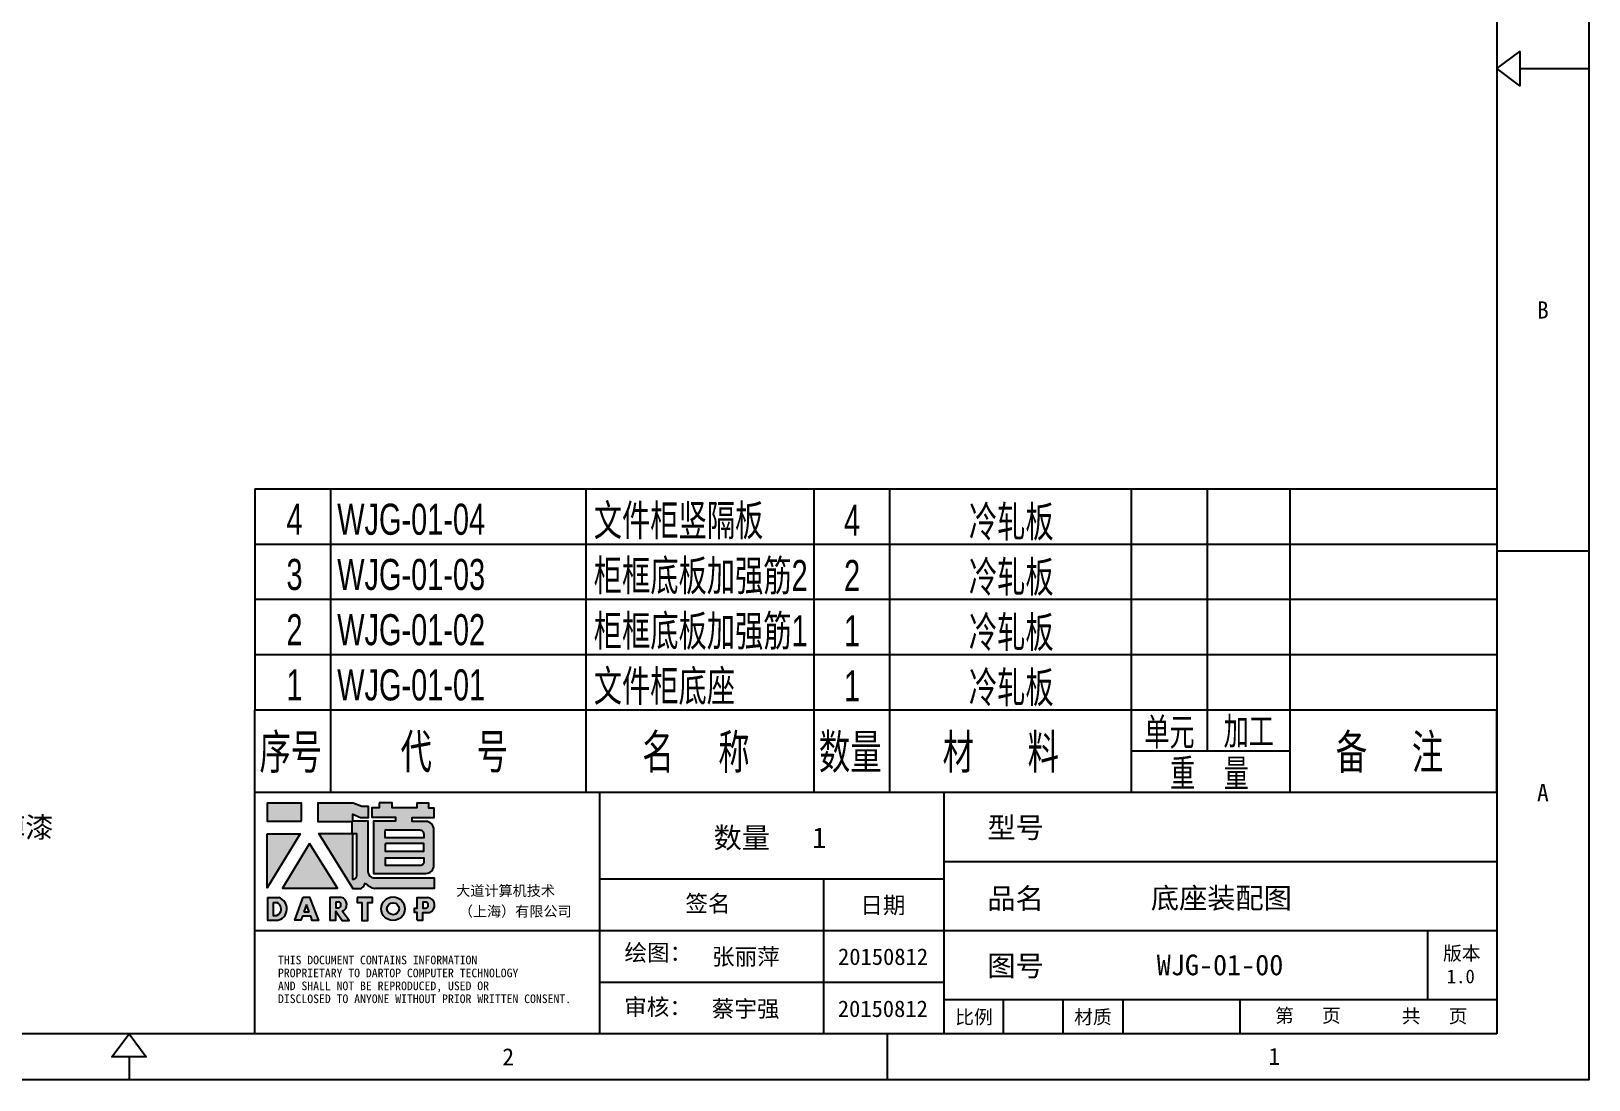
# Model space of a CAD drawing. Header units: millimetres. Extents: x 13106 to 40242, y 18888 to 28426.
# Drawn here: x 25663 to 27249, y 21715 to 22783 of the extents above; entities that cross this region are included whole.
import ezdxf
from ezdxf.enums import TextEntityAlignment as Align

# ---------------------------------------------------------------- set-up
doc = ezdxf.new("R2010")
doc.units = ezdxf.units.MM
for name, color, linetype in [('1轮廓实线层', 7, 'Continuous'), ('2细线层', 4, 'Continuous'), ('4', 7, 'Continuous'), ('6文字层', 3, 'Continuous'), ('print', 30, 'Continuous'), ('图框层', 7, 'Continuous')]:
    doc.layers.add(name, color=color, linetype=linetype)
doc.styles.add('Dartop', font='')
doc.styles.add('hzHT', font='simhei.ttf')
doc.styles.add('PC_TEXTSTYLE', font='arial.ttf', dxfattribs={"width": 0.8})
doc.styles.get('Dartop').set_extended_font_data('FangSong_GB2312')

# ---------------------------------------------------------------- blocks, each defined once
blk = doc.blocks.new('dadao')
for p, q in [((48, 19.2), (44.9, 10.4)), ((51.2, 10.4), (48, 19.2)), ((44.9, 10.4), (51.2, 10.4))]:
    blk.add_line(p, q)
for points in [[(41.8, 121.6), (41.8, 143.7), (-0.4, 143.7), (-0.4, 121.6), (41.8, 121.6)], [(104.8, 122), (104.8, 130.3), (114.1, 126.3), (124.2, 126.3), (124.2, 139.6), (115.9, 139.6), (105.1, 143.9), (61.5, 143.9)], [(61.7, 144), (61.7, 121.3), (103.9, 121.3)], [(113.4, 38.7), (105.1, 38.7), (63, 106.5), (103.9, 106.5), (103.9, 120.9), (103.9, 121.3)], [(109.7, 53.6), (109.7, 106.2), (104.3, 106.2), (104.3, 50.4), (106.6, 50.4)], [(144.6, 94.4), (144.6, 84.8), (192, 84.8), (192, 94.1), (144.9, 94.1)], [(120.2, 45), (119.5, 45), (119.5, 44.6)], [(0, 28), (0, 0), (11.8, 0)], [(0.1, 28), (14, 28)], [(7.1, 21.8), (7.1, 6.1), (12, 6.1)], [(7.1, 21.8), (11.4, 21.8)], [(76.8, 28.2), (76.8, 0), (84.1, 0), (84.1, 11.1), (91.6, -0.1), (100.3, -0.1), (91.7, 11.1)], [(76.8, 28.2), (90.6, 28.2)], [(84, 22.7), (84, 15.3), (87.2, 15.3)], [(84, 22.7), (87.3, 22.7)], [(183.7, 0), (183.7, 9.6), (180.6, 9.6), (180.6, 14.9), (183.8, 14.9), (183.8, 28.1), (196.1, 28.1), (196.5, 28.1)], [(194.9, 22.3), (190.8, 22.3), (190.8, 15), (194.4, 15)], [(183.7, 0), (190.9, 0), (190.9, 9.6), (198.8, 9.6)]]:
    blk.add_lwpolyline(points)
blk.add_lwpolyline([(137.1, 144.2), (137.1, 137.9), (128.3, 137.9), (128.3, 126.5), (157.3, 126.5), (157.3, 121.5), (130.3, 121.5), (130.3, 57.5), (194.4, 57.5, 0.414214), (204.4, 67.5), (204.4, 111.3, 0.414214), (194.4, 121.3), (177.5, 121.3), (177.5, 126.3), (204.7, 126.3), (204.7, 137.7), (198.2, 137.7), (198.2, 143.9), (183.3, 143.9), (183.3, 138), (153, 138), (153, 144.2), (137.1, 144.2)], format="xyb", close=True)
for points in [[(104.8, 122), (123.4, 122), (123.4, 60, 0.414214), (131.4, 52), (204.8, 52), (204.8, 39.1), (131.7, 39.1)], [(144.3, 110.8), (144.3, 101.8), (192.3, 101.8), (192.3, 105.5, 0.414214), (187.3, 110.5), (144.3, 110.5)], [(144.6, 77), (144.6, 67.5), (187.6, 67.5, 0.414214), (192.6, 72.5), (192.6, 76.4), (144.6, 76.4)]]:
    blk.add_lwpolyline(points, format="xyb")
for points in [[(-0.3, 106.2), (40.4, 106.2), (-0.3, 39.7), (-0.3, 106.2)], [(51.7, 94.1), (18.4, 39.3), (86.2, 39.3)], [(43.8, 28.2), (51.8, 28.2), (62.6, -0.1), (55, -0.1), (53.2, 5), (42.9, 5), (41.1, 0), (33.6, 0)], [(110, 28.1), (110, 21.9), (116, 21.9), (116, -0.1), (123.2, -0.1), (123.2, 22), (129.2, 22), (129.2, 28.1), (110, 28.1)]]:
    blk.add_lwpolyline(points, close=True)
for radius in [14.5, 7.44]:
    blk.add_circle((154.2, 14.2), radius)
for centre, radius, start, end in [((99.2, 60.7), 12.6, 305.6399, 325.969), ((111.6, 46.7), 8.19, 282.9811, 347.6627), ((136, 61.7), 22.9, 226.7358, 259.3209), ((8.5, 13.9), 8.49, 294.2143, 69.7177), ((9.6, 14.2), 14.4, 278.6604, 72.3203), ((86.4, 19), 3.8, 282.527, 76.7196), ((88.6, 19.4), 8.95, 290.6073, 77.2124), ((193.7, 18.7), 3.8, 280.9891, 72.5513), ((195.7, 18.6), 9.51, 288.8959, 85.2442)]:
    blk.add_arc(centre, radius, start, end)
blk = doc.blocks.new('PC_MXB_BLOCK')
at = {"layer": '1轮廓实线层'}
for p, q in [((-180, 8), (-180, 0)), ((0, 8), (0, 0))]:
    blk.add_line(p, q, dxfattribs=at)
at = {"layer": '2细线层'}
for p, q in [((-180, 8), (0, 8)), ((-169, 8), (-169, 0)), ((-132, 8), (-132, 0)), ((-99, 8), (-99, 0)), ((-88, 8), (-88, 0)), ((-53, 8), (-53, 0)), ((-42, 8), (-42, 0)), ((-30, 8), (-30, 0)), ((-180, 0), (0, 0))]:
    blk.add_line(p, q, dxfattribs=at)
at = {"layer": '6文字层', "style": 'PC_TEXTSTYLE'}
for tag, width, p, p2 in [('序号', 0.769182, (-178.38, 1.35), (-170.09, 1.35)), ('代号', 3.14773, (-168.05, 1.35), (-134.11, 1.35)), ('名称', 2.802424, (-130.87, 1.2), (-100.28, 1.2)), ('数量', 0.817449, (-97.88, 1.2), (-89, 1.2)), ('材料', 2.943328, (-86.43, 1.01), (-54.3, 1.01)), ('单重', 0.854038, (-52.21, 0.89), (-43, 0.89)), ('总重', 0.958888, (-41.2, 1.27), (-30.86, 1.27)), ('备注', 2.494074, (-28.61, 1.02), (-1.16, 1.02))]:
    blk.add_attdef(tag, text='', height=4.5, dxfattribs=dict(at, width=width)).set_placement(p, p2, align=Align.FIT)
blk = doc.blocks.new('PC_MXBTITLERECORD')
at = {"layer": '1轮廓实线层'}
for p, q in [((-180, 0), (-180, 12)), ((0, 0), (0, 12))]:
    blk.add_line(p, q, dxfattribs=at)
at = {"layer": '2细线层'}
for p, q in [((-169, 12), (-169, 0)), ((-132, 12), (-132, 0)), ((-99, 12), (-99, 0)), ((-88, 12), (-88, 0)), ((-53, 12), (-53, 0)), ((-42, 12), (-42, 6)), ((-30, 12), (-30, 0)), ((-30, 6), (-53, 6))]:
    blk.add_line(p, q, dxfattribs=at)
at = {"style": 'PC_TEXTSTYLE', "flags": 1}
blk.add_attdef('Fo oFShowMe', (-53, 6), '', height=0.00000005, dxfattribs=at)
at = {"layer": '6文字层', "style": 'PC_TEXTSTYLE', "width": 0.667}
for s, height, p in [('单元', 4, (-47.45, 8.84)), ('加工', 4, (-35.96, 8.94)), ('序号', 5, (-174.77, 6)), ('代     号', 5, (-151.09, 6)), ('名     称', 5, (-116.06, 6)), ('数量', 5, (-93.71, 6)), ('材      料', 5, (-71.89, 6)), ('备     注', 5, (-15.57, 6)), ('重    量', 4, (-41.65, 2.94))]:
    blk.add_text(s, height=height, dxfattribs=at).set_placement(p, align=Align.MIDDLE)

msp = doc.modelspace()

# ---------------------------------------------------------------- hatches: boundary and pattern name
for points in [[(25938.28, 21996.699), (25903.287, 21996.699), (25903.287, 21978.416), (25938.28, 21978.416)], [(25937.154, 21965.625), (25903.381, 21965.625), (25903.381, 21910.483)], [(25946.516, 21955.618), (25918.908, 21910.116), (25975.124, 21910.116)], [(26010.82, 21900.805), (25994.843, 21900.805), (25994.843, 21895.737), (25999.828, 21895.737), (25999.828, 21877.472), (26005.796, 21877.472), (26005.796, 21895.749), (26010.82, 21895.749)]]:
    msp.add_hatch(color=0).paths.add_polyline_path(points)
h = msp.add_hatch(color=0)
h.paths.add_polyline_path([(25990.575, 21985.588), (25998.298, 21982.251), (26006.647, 21982.251), (26006.647, 21993.302), (25999.759, 21993.302), (25990.783, 21996.847), (25954.815, 21996.847), (25954.815, 21978.157), (25989.811, 21978.157), (25989.811, 21977.779), (25989.811, 21965.834), (25955.875, 21965.834), (25990.781, 21909.659), (25997.693, 21909.659, 0.27937482), (26002.739, 21914.566), (26002.739, 21914.824), (26003.348, 21914.824, 0.14314537), (26012.864, 21909.982), (26073.519, 21909.982), (26073.519, 21920.635), (26012.606, 21920.635, -0.41421356), (26005.971, 21927.27), (26005.971, 21978.748), (25990.575, 21978.748)])
h.paths.add_polyline_path([(25990.164, 21965.595), (25994.611, 21965.594), (25994.611, 21921.995, -0.08893574), (25992.034, 21919.344), (25990.149, 21919.344)], flags=16)
h = msp.add_hatch(color=0)
h.paths.add_polyline_path([(26073.415, 21991.755), (26068.018, 21991.755), (26068.018, 21996.889), (26055.683, 21996.889), (26055.683, 21992.012), (26030.499, 21992.012), (26030.499, 21997.146), (26017.309, 21997.146), (26017.309, 21991.917), (26010.021, 21991.917), (26010.021, 21982.453), (26034.072, 21982.453), (26034.072, 21978.267), (26011.661, 21978.267), (26011.661, 21925.269), (26064.864, 21925.269, 0.41421356), (26073.157, 21933.563), (26073.157, 21969.856, 0.41421356), (26064.864, 21978.15), (26050.8, 21978.15), (26050.8, 21982.257), (26073.415, 21982.257)])
h.paths.add_polyline_path([(26058.988, 21969.165, -0.41421356), (26063.135, 21965.019), (26063.135, 21961.977), (26023.303, 21961.977), (26023.303, 21969.165)], flags=16)
h.paths.add_polyline_path([(26062.878, 21955.56), (26062.878, 21947.859), (26023.56, 21947.859), (26023.56, 21955.56)], flags=16)
h.paths.add_polyline_path([(26063.392, 21940.928), (26063.392, 21937.63, -0.41421356), (26059.245, 21933.484), (26023.56, 21933.484), (26023.56, 21940.928)], flags=16)
h = msp.add_hatch(color=0)
h.paths.add_polyline_path([(25915.216, 21900.722), (25903.63, 21900.722), (25903.63, 21877.541), (25913.387, 21877.541, 0.79301591)])
h.paths.add_polyline_path([(25913.559, 21882.617), (25909.508, 21882.617), (25909.508, 21895.646), (25913.112, 21895.646, -0.67136089)], flags=16)
h = msp.add_hatch(color=0)
h.paths.add_polyline_path([(25946.603, 21900.913), (25939.991, 21900.913), (25931.487, 21877.516), (25937.751, 21877.516), (25939.224, 21881.663), (25947.71, 21881.663), (25949.215, 21877.466), (25955.529, 21877.466)])
h.paths.add_polyline_path([(25946.088, 21886.132), (25940.831, 21886.132), (25943.412, 21893.484)], flags=16)
h = msp.add_hatch(color=0)
h.paths.add_polyline_path([(25978.743, 21900.896), (25967.348, 21900.896), (25967.348, 21877.503), (25973.37, 21877.503), (25973.37, 21886.777), (25979.559, 21877.42), (25986.836, 21877.42), (25979.712, 21886.718, 0.74405494)])
h.paths.add_polyline_path([(25973.315, 21890.239), (25973.315, 21896.383), (25976.006, 21896.383, -0.79680897), (25975.966, 21890.239)], flags=16)
h = msp.add_hatch(color=0)
h.paths.add_polyline_path([(26019.505, 21889.284, 1), (26043.526, 21889.284, 1)])
h.paths.add_polyline_path([(26037.685, 21889.284, -1), (26025.345, 21889.284, -1)], flags=16)
h = msp.add_hatch(color=0)
h.paths.add_polyline_path([(26066.566, 21900.841), (26066.221, 21900.841), (26056.063, 21900.841), (26056.063, 21889.923), (26053.367, 21889.923), (26053.367, 21885.492), (26056.019, 21885.492), (26056.019, 21877.544), (26061.949, 21877.544), (26061.949, 21885.523), (26068.466, 21885.523, 0.81230381)])
h.paths.add_polyline_path([(26061.861, 21889.954), (26061.861, 21896.06), (26065.236, 21896.06, -0.77821343), (26064.892, 21889.954)], flags=16)

# ---------------------------------------------------------------- linework, layer by layer
at = {"color": 0}
for p, q in [((27155.279, 23726.844), (27155.279, 21761.952)), ((27178.671, 22744.398), (27248.845, 22744.398)), ((27248.845, 22253.175), (27155.279, 22253.175)), ((27155.279, 22007.564), (25890.715, 22007.564)), ((25890.715, 21761.952), (25890.715, 22007.564)), ((26241.588, 22007.564), (26241.588, 21761.952)), ((26592.462, 21761.952), (26592.462, 22007.564)), ((26592.462, 21937.389), (27155.279, 21937.389)), ((26241.588, 21919.845), (26592.462, 21919.845)), ((26469.656, 21919.845), (26469.656, 21761.952)), ((25890.715, 21867.214), (26241.588, 21867.214)), ((26241.588, 21867.214), (27155.279, 21867.214)), ((27085.104, 21797.039), (27085.104, 21867.214)), ((26241.588, 21814.583), (26592.462, 21814.583)), ((26592.462, 21797.039), (27155.279, 21797.039)), ((26653.109, 21761.952), (26653.109, 21797.039)), ((26713.757, 21761.952), (26713.757, 21797.039)), ((26774.902, 21761.952), (26774.902, 21797.039)), ((26894.055, 21761.952), (26894.055, 21797.039)), ((27155.279, 21761.952), (24370.325, 21761.952)), ((26534.724, 21715.169), (26534.724, 21761.952)), ((25762.802, 21738.56), (25762.802, 21715.169))]:
    msp.add_line(p, q, dxfattribs=at)
for points in [[(27155.279, 22744.398), (27178.671, 22761.942), (27178.671, 22726.854), (27155.279, 22744.398)], [(25762.802, 21761.952), (25780.346, 21738.56), (25745.258, 21738.56), (25762.802, 21761.952)]]:
    msp.add_lwpolyline(points, close=True, dxfattribs=at)
at = {"layer": 'print'}
msp.add_lwpolyline([(24276.759, 23773.627), (27248.845, 23773.627), (27248.845, 21715.169), (24276.759, 21715.169)], close=True, dxfattribs=at)

# ---------------------------------------------------------------- block references
at = {"color": 0, "xscale": 0.8293373375670361, "yscale": 0.8293373376302287, "zscale": 0.8293373376379277}
msp.add_blockref('dadao', (25903.63, 21877.541), dxfattribs=at)
at = {"layer": '图框层'}
ref = msp.add_blockref('PC_MXB_BLOCK', (27155.279, 22260.476), dxfattribs=dict(at, xscale=7.025356800000001, yscale=7.025356800000001, zscale=7.025356800000001))
ref.add_attrib('材料', '冷轧板', dxfattribs={"layer": '6文字层', "height": 31.6141, "style": 'PC_TEXTSTYLE', "width": 0.667}).set_placement((26660.914, 22267.574), align=Align.CENTER)
ref.add_attrib('代号', 'WJG-01-04', (25974.69, 22269.953), dxfattribs={"layer": '6文字层', "height": 31.6141, "style": 'PC_TEXTSTYLE', "width": 0.667})
ref.add_attrib('序号', '4', dxfattribs={"layer": '6文字层', "height": 31.614, "style": 'PC_TEXTSTYLE', "width": 0.667}).set_placement((25931.216, 22269.953), align=Align.CENTER)
ref.add_attrib('名称', '文件柜竖隔板', (26235.894, 22268.875), dxfattribs={"layer": '6文字层', "height": 31.6141, "style": 'PC_TEXTSTYLE', "width": 0.667})
ref.add_attrib('数量', '4', dxfattribs={"layer": '6文字层', "height": 31.614, "style": 'PC_TEXTSTYLE', "width": 0.667}).set_placement((26498.83, 22268.875), align=Align.CENTER)
ref = msp.add_blockref('PC_MXB_BLOCK', (27155.279, 22204.273), dxfattribs=dict(at, xscale=7.025356800000001, yscale=7.025356800000001, zscale=7.025356800000001))
ref.add_attrib('材料', '冷轧板', dxfattribs={"layer": '6文字层', "height": 31.6141, "style": 'PC_TEXTSTYLE', "width": 0.667}).set_placement((26660.914, 22211.372), align=Align.CENTER)
ref.add_attrib('代号', 'WJG-01-03', (25974.69, 22213.75), dxfattribs={"layer": '6文字层', "height": 31.6141, "style": 'PC_TEXTSTYLE', "width": 0.667})
ref.add_attrib('序号', '3', dxfattribs={"layer": '6文字层', "height": 31.614, "style": 'PC_TEXTSTYLE', "width": 0.667}).set_placement((25931.216, 22213.75), align=Align.CENTER)
ref.add_attrib('名称', '柜框底板加强筋2', (26235.894, 22212.672), dxfattribs={"layer": '6文字层', "height": 31.6141, "style": 'PC_TEXTSTYLE', "width": 0.667})
ref.add_attrib('数量', '2', dxfattribs={"layer": '6文字层', "height": 31.614, "style": 'PC_TEXTSTYLE', "width": 0.667}).set_placement((26498.83, 22212.672), align=Align.CENTER)
ref = msp.add_blockref('PC_MXB_BLOCK', (27155.279, 22148.071), dxfattribs=dict(at, xscale=7.025356800000001, yscale=7.025356800000001, zscale=7.025356800000001))
ref.add_attrib('材料', '冷轧板', dxfattribs={"layer": '6文字层', "height": 31.6141, "style": 'PC_TEXTSTYLE', "width": 0.667}).set_placement((26660.914, 22155.169), align=Align.CENTER)
ref.add_attrib('代号', 'WJG-01-02', (25974.69, 22157.547), dxfattribs={"layer": '6文字层', "height": 31.6141, "style": 'PC_TEXTSTYLE', "width": 0.667})
ref.add_attrib('序号', '2', dxfattribs={"layer": '6文字层', "height": 31.614, "style": 'PC_TEXTSTYLE', "width": 0.667}).set_placement((25931.216, 22157.547), align=Align.CENTER)
ref.add_attrib('名称', '柜框底板加强筋1', (26235.894, 22156.469), dxfattribs={"layer": '6文字层', "height": 31.6141, "style": 'PC_TEXTSTYLE', "width": 0.667})
ref.add_attrib('数量', '1', dxfattribs={"layer": '6文字层', "height": 31.614, "style": 'PC_TEXTSTYLE', "width": 0.667}).set_placement((26498.83, 22156.469), align=Align.CENTER)
ref = msp.add_blockref('PC_MXB_BLOCK', (27155.279, 22091.868), dxfattribs=dict(at, xscale=7.025356800000001, yscale=7.025356800000001, zscale=7.025356800000001))
ref.add_attrib('材料', '冷轧板', dxfattribs={"layer": '6文字层', "height": 31.6141, "style": 'PC_TEXTSTYLE', "width": 0.667}).set_placement((26660.914, 22098.966), align=Align.CENTER)
ref.add_attrib('代号', 'WJG-01-01', (25974.69, 22101.344), dxfattribs={"layer": '6文字层', "height": 31.6141, "style": 'PC_TEXTSTYLE', "width": 0.667})
ref.add_attrib('序号', '1', dxfattribs={"layer": '6文字层', "height": 31.614, "style": 'PC_TEXTSTYLE', "width": 0.667}).set_placement((25931.216, 22101.344), align=Align.CENTER)
ref.add_attrib('名称', '文件柜底座', (26235.894, 22100.266), dxfattribs={"layer": '6文字层', "height": 31.6141, "style": 'PC_TEXTSTYLE', "width": 0.667})
ref.add_attrib('数量', '1', dxfattribs={"layer": '6文字层', "height": 31.614, "style": 'PC_TEXTSTYLE', "width": 0.667}).set_placement((26498.83, 22100.266), align=Align.CENTER)
at = {"layer": '图框层', "xscale": 7.025356800000001, "yscale": 7.025356800000001, "zscale": 7.025356800000001}
msp.add_blockref('PC_MXBTITLERECORD', (27155.279, 22007.564), dxfattribs=at)

# ---------------------------------------------------------------- texts
at = {"color": 0}
for s, height, style, p in [('B', 17.544, 'Dartop', (27202.062, 22498.786)), ('A', 17.544, 'Dartop', (27202.062, 22007.564)), ('型号', 21.0524, 'hzHT', (26665.278, 21971.863)), ('数量   1', 21.0524, 'hzHT', (26415.138, 21961.557)), ('签名', 16.8419, 'hzHT', (26352.093, 21894.672)), ('日期', 16.8419, 'hzHT', (26530.179, 21892.945)), ('品名', 21.0524, 'hzHT', (26665.278, 21899.814)), ('底座装配图', 21.0524, 'hzHT', (26874.793, 21900.209)), ('张丽萍', 16.8419, 'hzHT', (26390.704, 21840.522)), ('版本', 14.0349, 'hzHT', (27119.516, 21843.927)), ('20150812', 16.8419, 'hzHT', (26530.353, 21840.522)), ('图号', 21.0524, 'hzHT', (26665.278, 21831.213)), ('WJG-01-00', 21.0524, 'hzHT', (26873.407, 21832.129)), ('1.0', 14.0349, 'hzHT', (27118.461, 21820.484)), ('蔡宇强', 16.8419, 'hzHT', (26390.49, 21787.549)), ('20150812', 16.8419, 'hzHT', (26530.139, 21787.549)), ('比例', 14.0349, 'hzHT', (26622.93, 21779.13)), ('材质', 14.0349, 'hzHT', (26744.008, 21779.13)), ('第   页', 14.0349, 'hzHT', (26962.886, 21780.586)), ('共   页', 14.0349, 'hzHT', (27091.809, 21780.075)), ('2', 17.544, 'Dartop', (26148.763, 21738.56)), ('1', 17.544, 'Dartop', (26928.681, 21739.117))]:
    msp.add_text(s, height=height, dxfattribs=dict(at, style=style)).set_placement(p, align=Align.MIDDLE_CENTER)
at = {"color": 0, "style": 'hzHT'}
msp.add_text('2.表面平整光滑无划痕掉漆', height=21.05241, dxfattribs=at).set_placement((25341.379, 21982.63), align=Align.TOP_LEFT)
for s, height, p in [('绘图：', 16.8419, (26267.071, 21836.198)), ('THIS DOCUMENT CONTAINS INFORMATION', 8.77184, (25914.397, 21832.742)), ('PROPRIETARY TO DARTOP COMPUTER TECHNOLOGY', 8.77184, (25914.397, 21819.584)), ('AND SHALL NOT BE REPRODUCED, USED OR', 8.77184, (25914.397, 21806.426)), ('DISCLOSED TO ANYONE WITHOUT PRIOR WRITTEN CONSENT.', 8.77184, (25914.397, 21793.268)), ('审核：', 16.8419, (26266.862, 21780.93))]:
    msp.add_text(s, height=height, dxfattribs=at).set_placement(p)
at = {"layer": '4', "color": 0, "style": 'hzHT'}
for s, p in [('大道计算机技术', (26095.823, 21902.414)), ('（上海）有限公司', (26098.471, 21881.435))]:
    msp.add_text(s, height=10.5262, dxfattribs=at).set_placement(p)

doc.saveas('drawing.dxf')
